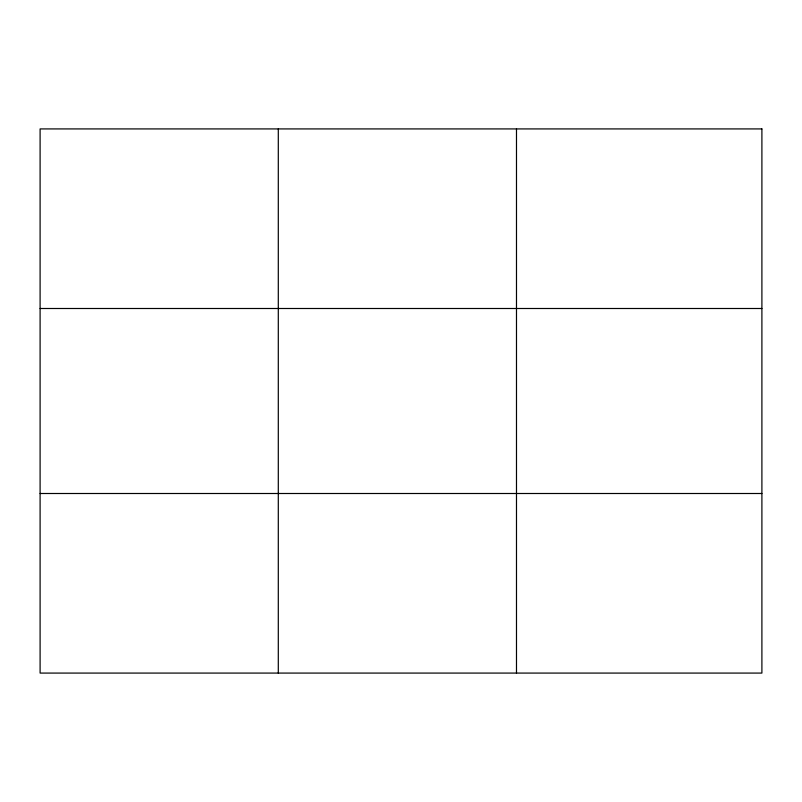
<?xml version="1.0" encoding="UTF-8"?>
<svg xmlns="http://www.w3.org/2000/svg" width="802" height="802" viewBox="0 0 802 802"><rect width="100%" height="100%" fill="white"/><g stroke="black" fill="none" stroke-linecap="round" stroke-linejoin="round"><path stroke-width="1.2" d="M278.294 128.921L278.294 673.078M516.488 128.921L516.488 673.078M40.1 308.499L761.9 308.499M40.1 493.501L761.9 493.501M761.9 128.921L761.9 673.078L40.1 673.078L40.1 128.921L761.9 128.921"/></g></svg>
